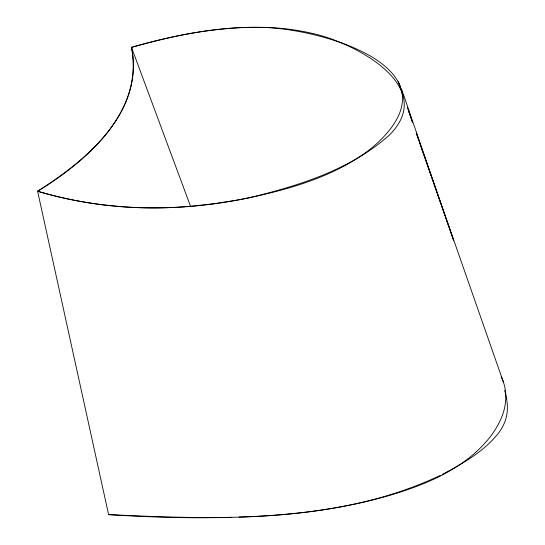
<?xml version="1.0" encoding="UTF-8"?>
<svg xmlns="http://www.w3.org/2000/svg" width="545" height="545" viewBox="0 0 545 545"><rect width="100%" height="100%" fill="white"/><g stroke="black" fill="none" stroke-linecap="round" stroke-linejoin="round"><path stroke-width="0.82" d="M37.605 191.234C86.853 159.93 143.907 113.019 131.488 47.367C176.655 34.519 223.545 25.451 270.702 27.625A192.494 110.138 -13.7 0 1 312.687 33.497C352.901 42.156 439.093 86.076 389.055 135.385C350.047 169.917 298.415 185.961 248.663 197.869C179.155 212.679 105.907 211.515 37.605 191.234C85.347 162.24 144.99 111.18 131.488 47.367C166.375 37.36 202.141 29.668 238.458 27.7A185.974 106.404 -13.7 0 1 258.916 27.393C311.44 26.862 455.743 63.329 381.834 138.703A131.999 75.523 -13.7 0 1 363.277 154.351C331.919 176.049 294.825 187.446 258.003 195.859A311.372 178.154 -13.7 0 1 236.223 200.213L214.601 203.612L193.209 206.03A285.689 163.452 -13.7 0 1 130.964 207.366C99.36 205.642 67.941 200.287 37.605 191.234L108.598 514.616C149.582 517.28 190.682 518.438 231.748 517.334M440.231 475.458C337.375 523.861 219.417 519.692 108.598 514.616M442.445 474.314C462.862 463.427 483.899 451.601 498.491 433.173A82.99 47.483 -13.7 0 0 505.188 420.91C508.737 411.066 507.558 400.262 504.616 390.431M239.187 517.103C288.128 515.454 337.185 509.936 384.477 496.883C423.942 485.575 465.314 469.415 491.038 435.734A142.586 81.58 -13.7 0 0 501.509 417.511C506.959 404.663 507.579 389.471 501.202 376.833M131.488 47.367L190.491 206.201M407.251 107.154L412.592 122.427M416.53 133.675L503.376 382.065M408.886 111.95L412.524 122.393M416.162 132.837L418.676 140.065M419.793 143.274L453.638 240.461L401.747 89.612M402.476 93.488L398.259 81.43L402.455 93.474"/></g></svg>
